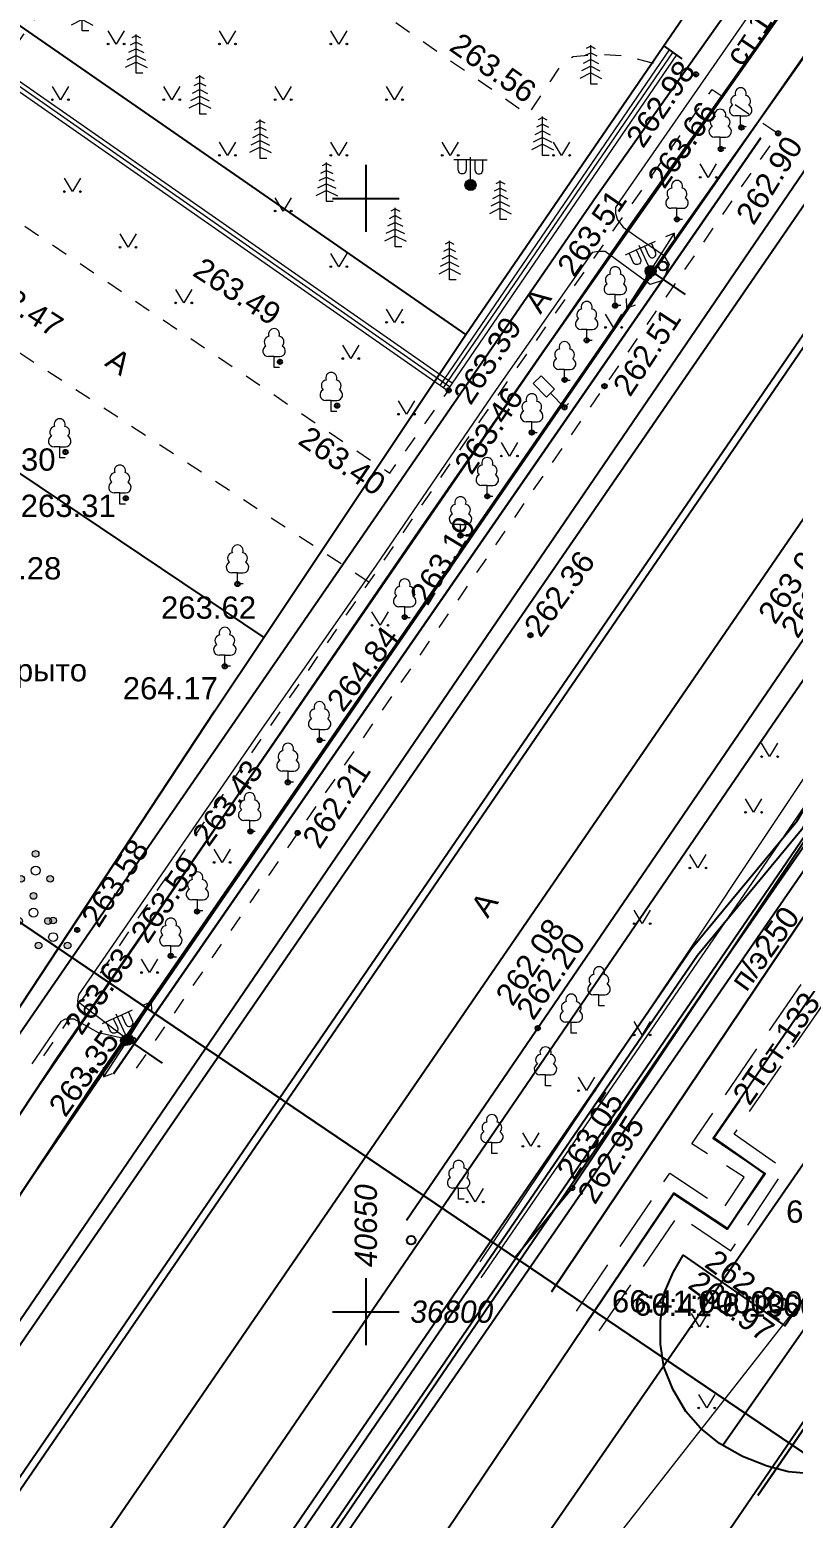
# Model space of a CAD drawing. Header units: metres. Extents: x -1448899 to 1563798, y -293564 to 398817.
# Drawn here: x 40634.9 to 40669.2, y 36790.7 to 36857.6 of the extents above; entities that cross this region are included whole.
import ezdxf
from ezdxf.enums import TextEntityAlignment as Align

# ---------------------------------------------------------------- set-up
doc = ezdxf.new("R2010")
doc.units = ezdxf.units.M
doc.set_wipeout_variables(frame=1)
doc.header["$PDMODE"] = 32
doc.header["$PDSIZE"] = 0.2
doc.linetypes.add('atp_1.5x1.5', pattern=[3, 1.5, -1.5])
doc.linetypes.add('atp_5x2', pattern=[7, 5, -2])
for name, color, linetype in [('C', 134, 'Continuous'), ('LABELS', 254, 'Continuous'), ('T', 1, 'Continuous'), ('Z', 30, 'Continuous'), ('Автодорожное хозяйство', 7, 'Continuous'), ('Водопроводы', 7, 'Continuous'), ('Газопроводы', 7, 'Continuous'), ('граница ск ЕКБ', 7, 'Continuous'), ('Инженерные сооружения', 7, 'Continuous'), ('Кабели низкого напряжения', 7, 'Continuous'), ('Кабели связи', 7, 'Continuous'), ('кадастр', 7, 'Continuous'), ('Канализации', 7, 'Continuous'), ('Объекты электропередачи', 7, 'Continuous'), ('Ограждения', 7, 'Continuous'), ('Отметка', 7, 'Continuous'), ('Пикет', 7, 'Continuous'), ('Растительность', 7, 'Continuous'), ('Сетка координат', 7, 'Continuous'), ('Теплосети', 7, 'Continuous'), ('Футляры и каналы', 7, 'Continuous')]:
    doc.layers.add(name, color=color, linetype=linetype)
doc.styles.get("Standard").update_dxf_attribs({"font": 'arial.ttf'})
doc.styles.add('Бм431', font='')
doc.styles.add('Д431', font='')
doc.styles.get('Бм431').set_extended_font_data('Bm431', italic=True)
doc.styles.get('Д431').set_extended_font_data('D431', italic=True)
doc.linetypes.add('atp_119_3', pattern='A,4,-2,[131,ltypeshp.shx,S=0.45,R=90,X=0.45,Y=-0.45],8,[131,ltypeshp.shx,S=0.45,R=-90,X=-0.45,Y=0.45],-2,4', length=20)
doc.linetypes.add('atp_122_g', pattern='A,2,-2,3,-0.6,["Г",Бм431,S=2,R=0,X=0,Y=-1],-2.8,3,-2,8,-2,8,-2,6', length=41.4)
doc.linetypes.add('atp_122_k', pattern='A,2,-2,3,-0.6,["К",Бм431,S=2,R=0,X=-0.5,Y=-1],-2,4,-2,8,-2,8,-2,6', length=41.6)
doc.linetypes.add('atp_122_t', pattern='A,2,-2,3,-0.6,["Т",Бм431,S=2,R=0,X=0,Y=-1],-2.8,3,-2,8,-2,8,-2,6', length=41.4)
doc.linetypes.add('atp_122_v', pattern='A,2,-2,3,-0.6,["В",Бм431,S=2,R=0,X=-0.5,Y=-1],-2,4,-2,8,-2,8,-2,6', length=41.6)
doc.linetypes.add('atp_133_t', pattern='A,4,[133,ltypeshp.shx,S=0.12,R=0,X=-0.12,Y=0],0,[133,ltypeshp.shx,S=0.25,R=0,X=-0.25,Y=0],4,-2', length=10)
doc.linetypes.add('atp_280_1', pattern='A,2,[130,ltypeshp.shx,S=0.4191,R=17.354,X=-0.125,Y=-0.4],0,[130,ltypeshp.shx,S=0.4049,R=8.8807,X=-0.0625,Y=-0.4],0.0001,[130,ltypeshp.shx,S=0.4,R=0,X=0,Y=-0.4],0,[130,ltypeshp.shx,S=0.4049,R=-8.8807,X=0.0625,Y=-0.4],0.0001,[130,ltypeshp.shx,S=0.4191,R=-17.354,X=0.125,Y=-0.4],2', length=4.0002)
doc.linetypes.add('atp_472', pattern='A,0,-8,[130,ltypeshp.shx,S=0.4,R=0,X=0,Y=0],0', length=8)
doc.linetypes.add('atp_474_3a', pattern='A,3,-1,1.1,-0.3,[133,ltypeshp.shx,S=0.1,R=0,X=0,Y=0],0.0001,[133,ltypeshp.shx,S=0.2,R=0,X=-0.1,Y=0],0,[133,ltypeshp.shx,S=0.3,R=0,X=-0.2,Y=0],0.0001,[133,ltypeshp.shx,S=0.4,R=0,X=-0.3,Y=0],0,[130,ltypeshp.shx,S=0.2,R=0,X=0.1,Y=0.6],-0.5,1.1,-1', length=8.0002)

# ---------------------------------------------------------------- blocks, each defined once
blk = doc.blocks.new('A$C441d7248')
at = {"layer": 'граница ск ЕКБ', "color": 5, "lineweight": 30}
blk.add_lwpolyline([(216.791, 5.82), (307.271, 137.682), (92.911, 286.428), (0, 152.622), (216.791, 5.82)], dxfattribs=at)
blk = doc.blocks.new('atp_390a')
at = {"color": 0, "linetype": 'ByBlock', "lineweight": -2}
for points in [[(0, 0.99), (-0.51, 0.99)], [(0, 0.99), (0.51, 0.99)], [(0, 0), (0, 0.99)], [(0.5, 0), (0, 0)]]:
    blk.add_lwpolyline(points, dxfattribs=at)
for centre, start, end in [((-0.39, 2.32), 97.9406, 227.8197), ((0, 3), 90, 202.242), ((0, 3), 337.758, 90), ((0.39, 2.32), 312.1803, 82.0594), ((-0.51, 1.49), 115.6346, 270), ((0.51, 1.49), 270, 64.3654)]:
    blk.add_arc(centre, 0.5, start, end, dxfattribs=at)
blk = doc.blocks.new('atp_390e')
at = {"color": 0, "linetype": 'ByBlock', "lineweight": -2}
for p, q in [((0, 2.8), (-0.544, 2.528)), ((0, 3.4), (-0.4, 3.2)), ((0, 3.4), (0.4, 3.2)), ((0, 2.8), (0.544, 2.528)), ((0, 1.6), (-0.832, 1.184)), ((0, 2.2), (-0.688, 1.856)), ((0, 2.2), (0.688, 1.856)), ((0, 1.6), (0.832, 1.184)), ((0, 1), (-0.976, 0.512)), ((0, 1), (0.976, 0.512))]:
    blk.add_line(p, q, dxfattribs=at)
blk.add_lwpolyline([(0.6, 0), (0, 0), (0, 3.5)], dxfattribs=at)
blk = doc.blocks.new('atp_108a')
at = {"linetype": 'ByBlock', "lineweight": -2}
h = blk.add_hatch(color=0, dxfattribs=at)
edge = h.paths.add_edge_path()
edge.add_arc((0, 0), 0.12, 0, 360)
at = {"color": 0, "linetype": 'ByBlock', "lineweight": -2}
for radius in [0.5, 0.12]:
    blk.add_circle((0, 0), radius, dxfattribs=at)
blk = doc.blocks.new('atp_115c')
at = {"color": 0, "linetype": 'ByBlock', "lineweight": -2}
for points in [[(3.29, -0.5), (4, 0), (3.29, 0.5)], [(0.5, 0), (4, 0)]]:
    blk.add_lwpolyline(points, dxfattribs=at)
blk = doc.blocks.new('atp_110a')
at = {"color": 0, "linetype": 'ByBlock', "lineweight": -2}
for p, q in [((0, 2.25), (-1.5, 2.25)), ((0, 0.5), (0, 2.5)), ((0, 2.25), (1.5, 2.25))]:
    blk.add_line(p, q, dxfattribs=at)
for points in [[(-0.4, 2.25), (-0.4, 1.36, -1.040016), (-1.1, 1.36), (-1.1, 2.25)], [(0.4, 2.25), (0.4, 1.36, 1.040016), (1.1, 1.36), (1.1, 2.25)]]:
    blk.add_lwpolyline(points, format="xyb", dxfattribs=at)
blk = doc.blocks.new('atp_184')
at = {"color": 0, "linetype": 'ByBlock', "lineweight": -2}
blk.add_wipeout([(-0.5, 3.5), (-0.5, 1.8), (0.5, 1.8), (0.5, 3.5)], dxfattribs=at)
blk.add_lwpolyline([(-0.5, 3.5), (-0.5, 1.8), (0.5, 1.8), (0.5, 3.5)], close=True, dxfattribs=at)
blk.add_lwpolyline([(0.5, 0), (0, 0), (0, 1.8)], dxfattribs=at)
blk = doc.blocks.new('atp_395')
at = {"linetype": 'ByBlock', "lineweight": -2}
h = blk.add_hatch(color=0, dxfattribs=at)
h.paths.add_polyline_path([(0.3, 1.5, 1), (-0.3, 1.5, 1)])
h.paths.add_polyline_path([(-1.6, -0.75, 1), (-1, -0.75, 1)])
h.paths.add_polyline_path([(1.6, -0.75, 1), (1, -0.75, 1)])
at = {"color": 0, "linetype": 'ByBlock', "lineweight": -2}
for centre, radius in [((0, 1.5), 0.3), ((0, 0), 0.4), ((-1.3, -0.75), 0.3), ((1.3, -0.75), 0.3)]:
    blk.add_circle(centre, radius, dxfattribs=at)
blk = doc.blocks.new('atp_107a')
at = {"linetype": 'ByBlock', "lineweight": -2}
h = blk.add_hatch(color=0, dxfattribs=at)
edge = h.paths.add_edge_path()
edge.add_arc((0, 0), 0.5, 0, 360)
at = {"color": 0, "linetype": 'ByBlock', "lineweight": -2}
blk.add_circle((0, 0), 0.5, dxfattribs=at)
blk = doc.blocks.new('atp_416')
at = {"color": 0, "linetype": 'ByBlock', "lineweight": -2}
blk.add_lwpolyline([(0.72, 1.2), (0, 0), (-0.72, 1.2)], dxfattribs=at)
for centre in [(-0.72, 0), (0.72, 0)]:
    blk.add_circle(centre, 0.075, dxfattribs=at)
blk = doc.blocks.new('A$C0BB7152E')
at = {"layer": 'C', "linetype": 'Continuous'}
for points in [[(1532975.05, 387388.44), (1532992.25, 387378.31), (1532993.53, 387380.47), (1533010.61, 387369.13), (1533043.84, 387347.18), (1533052.81, 387360.85), (1533018.97, 387383.91), (1533017.35, 387381.71), (1532985.42, 387402.85), (1532987.29, 387405.49), (1532970.42, 387416.99)], [(1532977.17, 387248.5), (1532989.97, 387267.52), (1533001.04, 387282.35), (1533010.15, 387296.5), (1533022.12, 387314.27), (1533032.71, 387330.02), (1533041.67, 387343.87), (1533043.84, 387347.18), (1533052.81, 387360.85), (1533073.87, 387392.13), (1533084.99, 387408.63), (1533106.37, 387394.23), (1533097.45, 387380.76), (1533085.37, 387363.26), (1533071.71, 387343.18), (1533064.43, 387332.52), (1533041.7, 387298.63), (1533019.18, 387265.38), (1533010.93, 387252.7), (1532997.5, 387233.84), (1532985.41, 387215.54), (1532977.39, 387203.63)]]:
    blk.add_lwpolyline(points, dxfattribs=at)
at = {"layer": 'T', "linetype": 'Continuous'}
for points in [[(1533044.69, 387305.28), (1533063.43, 387333.06), (1533068.13, 387338.83), (1533074.08, 387349.1), (1533083.72, 387364.36), (1533103.29, 387393), (1533108.95, 387401.48), (1533112.84, 387408.27), (1533130.12, 387432.87), (1533153.36, 387466.73), (1533172.73, 387495.69), (1533178.21, 387505.13), (1533180.17, 387506.43), (1533180.86, 387507.24), (1533185.12, 387510.55), (1533191.8, 387514.03), (1533200.43, 387518.05), (1533204.51, 387517.83), (1533220.35, 387519.91)], [(1533044.42, 387305.59), (1533063.15, 387333.36), (1533067.85, 387339.13), (1533073.79, 387349.38), (1533083.44, 387364.65), (1533103.01, 387393.29), (1533108.66, 387401.76), (1533112.56, 387408.56), (1533129.83, 387433.17), (1533153.07, 387467.02), (1533172.44, 387495.98), (1533177.94, 387505.45), (1533179.92, 387506.77), (1533180.6, 387507.57), (1533184.9, 387510.91), (1533191.6, 387514.39), (1533200.32, 387518.48), (1533204.5, 387518.25), (1533220.28, 387520.32)], [(1533330.57, 387567.05), (1533274, 387556.26), (1533216.53, 387544.1), (1533193.93, 387536.43), (1533174.02, 387522.56), (1533148.19, 387484.78), (1533102.62, 387418.08), (1532923.45, 387153.07), (1532596.95, 386668.16), (1532501.82, 386525.68), (1532463.24, 386470.75), (1532364.18, 386323.11), (1532278.05, 386197.05), (1532195.94, 386075.2), (1532063.54, 385880.4), (1531928.37, 385674.27)], [(1531934.83, 385669.49), (1532071.49, 385875.31), (1532203.45, 386070.48), (1532286.31, 386192.02), (1532371.45, 386319.02), (1532470.86, 386466.5), (1532497.05, 386506.13), (1532602.58, 386664.36), (1532929.87, 387147.97), (1533109.5, 387414.14), (1533154.44, 387480.52), (1533178.92, 387517.57), (1533196.83, 387528.9), (1533218.91, 387532.64), (1533276.64, 387542.75), (1533333.71, 387553.63)], [(1532064.33, 385872.03), (1533175.95, 387529.37), (1533203.37, 387541.48)], [(1533216.73, 387532.26), (1533172.46, 387515.46), (1533167.14, 387509.68), (1533152.77, 387486.79), (1533098.63, 387406.47), (1533045.06, 387327.01), (1532998.78, 387258.35), (1532937.35, 387167.22), (1532873.99, 387071.58), (1532810.63, 386975.94), (1532667.81, 386765.52), (1532524.99, 386555.1), (1532479.89, 386488.38), (1532403.68, 386375.5), (1532346.97, 386290.94), (1532292.36, 386209.52), (1532231.58, 386118.89), (1532181.03, 386043.53), (1532122.68, 385957.78), (1533172.46, 387515.46)], [(1533162.43, 387515.89), (1533154.53, 387505.18), (1533111.68, 387441.91), (1533082.13, 387397.43), (1533060.27, 387365.97), (1533034.71, 387328.22), (1532997.57, 387271.25), (1532964.96, 387223.72), (1532933.37, 387176.37), (1532874.68, 387089.36), (1532843.38, 387040.66), (1532805.03, 386986.44), (1532776.13, 386943.81), (1532731.6, 386971.39), (1532708.71, 386938.73), (1532656.13, 386861.1), (1532653.98, 386858.22), (1532649.48, 386852.18), (1532588.17, 386895.63), (1532585.35, 386897.71), (1532581.82, 386900.16), (1532575.32, 386889.29)], [(1532765.03, 386934.85), (1532794.11, 386967.41), (1532818.17, 387003.22), (1532844.83, 387042.56), (1532871.41, 387081.94), (1532896.31, 387118.47), (1532921.55, 387156.25), (1532948, 387192.55), (1532970.65, 387229.72), (1532994.19, 387264.45), (1533016.33, 387297.19), (1533037.77, 387329.04), (1533061.42, 387364.03), (1533084.97, 387398.44)], [(1533047.61, 387281.3), (1533074.68, 387321.58), (1533102.58, 387362.57), (1533103.82, 387364.69), (1533104.73, 387366.24)], [(1533102.88, 387354.1), (1533089.59, 387362.41), (1533086.95, 387358.62), (1533081.97, 387351.15), (1533064.2, 387324.83), (1533066.54, 387323.26), (1533064.86, 387320.76), (1533062.45, 387322.36), (1533030.9, 387274.66), (1533034.14, 387272.58)]]:
    blk.add_lwpolyline(points, dxfattribs=at)
for centre in [(1533061.63, 387364), (1533037.76, 387329.02), (1533050.67, 387320.16)]:
    blk.add_circle(centre, 0.2, dxfattribs=at)
at = {"layer": 'Z', "linetype": 'Continuous'}
for points in [[(1533629.25, 387271.12), (1533488.73, 387243.43), (1533276.59, 387203.68), (1533212.06, 387524.79), (1533163.69, 387514.22), (1533156.17, 387504.03), (1533113.34, 387440.8), (1533083.78, 387396.31), (1533061.92, 387364.84), (1533036.38, 387327.12), (1532999.24, 387270.14), (1532966.62, 387222.6), (1532935.02, 387175.25), (1532876.35, 387088.27), (1532845.03, 387039.54), (1532806.68, 386985.3), (1532776.71, 386941.1), (1532732.15, 386968.69), (1532710.35, 386937.6), (1532656.87, 386858.62), (1532725.1, 386809.85)], [(1532931.71, 387177.49), (1532963.3, 387224.84), (1532995.91, 387272.36), (1533033.04, 387329.33), (1533058.61, 387367.1), (1533080.48, 387398.55), (1533110.02, 387443.02), (1533152.9, 387506.34), (1533159.62, 387515.45), (1533124.91, 387538.32), (1533068.35, 387576.42)], [(1533159.9, 387484.78), (1533145.86, 387463.6), (1533120.26, 387421.74), (1533095.98, 387386.6), (1533066.88, 387343.67), (1533041.9, 387306.5)], [(1533045.24, 387304.32), (1533069.17, 387339.9), (1533106.58, 387318.25), (1533135.33, 387310.37), (1533138.04, 387299.51)]]:
    blk.add_lwpolyline(points, dxfattribs=at)
blk.add_lwpolyline([(1533088.78, 387367.3), (1533104.68, 387356.59), (1533100.51, 387350.38), (1533090.81, 387356.92), (1533036.1, 387276.41), (1533040.09, 387273.73), (1533036.01, 387267.4), (1533025.73, 387274.35)], close=True, dxfattribs=at)
at = {"layer": 'LABELS'}
for s, p in [('66:41:0000000:202578', (1533074.68, 387321.58)), ('66:41:0000000:203851', (1533066.89, 387317.495)), ('66:41-6.13603', (1533065.205, 387317.35))]:
    blk.add_text(s, height=1, dxfattribs=at).set_placement(p, align=Align.MIDDLE_CENTER)
blk = doc.blocks.new('A$C0ab4c2d5')
for points in [[(202.261, 74.602), (203.045, 74.028)], [(192.321, 58.883), (192.32, 58.883)], [(214.853, 12.772), (213.738, 11.841), (212.689, 11.207), (211.217, 10.688), (210.227, 10.552), (209.367, 10.433), (207.833, 10.562), (206.874, 10.822), (205.781, 11.261), (204.745, 11.843), (203.882, 12.528), (203.237, 13.279), (202.649, 14.284), (202.24, 15.288), (202.093, 16.3), (202.093, 17.346), (202.272, 18.618), (202.656, 19.516), (203.108, 20.295), (207.674, 17.128), (215.295, 28.192), (225.142, 42.621), (228.151, 46.92)]]:
    blk.add_lwpolyline(points)
at = {"layer": 'Автодорожное хозяйство', "color": 7, "linetype": 'atp_1.5x1.5', "lineweight": 15, "ltscale": 0.5, "flags": 128}
for points in [[(189.005, 50.517), (175.256, 59.549), (170.907, 62.372), (141.315, 82.658), (109.4, 104.679), (87.156, 119.106), (48.752, 146.514), (36.251, 155.33), (34.148, 156.813), (33.169, 157.141), (32.631, 157.243), (31.782, 157.176), (31.138, 157.038), (30.402, 156.813), (29.728, 156.504), (29.222, 156.168), (28.599, 155.533), (23.508, 149.153)], [(201.781, 73.818), (200.603, 74.14), (199.269, 74.225), (198.175, 74.112), (197.712, 73.889), (196.143, 71.512), (185.893, 78.638), (188.473, 82.29), (187.094, 83.31), (182.137, 76.417), (176.979, 80.058), (172.29, 73.431)], [(170.984, 74.633), (170.755, 74.305), (167.991, 70.279), (189.934, 55.423), (192.584, 59.141)], [(174.404, 29.249), (193.2, 56.629), (204.411, 72.653), (207.375, 70.681), (178.337, 28.383)]]:
    blk.add_lwpolyline(points, dxfattribs=at)
at = {"layer": 'Газопроводы', "ltscale": 0.5}
blk.add_lwpolyline([(204.886, 11.764), (209.45, 18.294), (208.79, 18.748)], dxfattribs=at)
at = {"layer": 'Инженерные сооружения', "color": 7, "linetype": 'atp_280_1', "lineweight": 30, "flags": 128}
blk.add_lwpolyline([(177.538, 28.44), (206.591, 70.482)], dxfattribs=at)
at = {"layer": 'Кабели низкого напряжения', "linetype": 'atp_119_3', "lineweight": 15, "ltscale": 0.5, "flags": 128}
blk.add_lwpolyline([(175.169, 30.789), (173.872, 28.899)], dxfattribs=at)
at = {"layer": 'Канализации', "linetype": 'atp_122_k', "lineweight": 30, "ltscale": 0.5, "flags": 128}
blk.add_lwpolyline([(206.457, 9.513), (214.745, 21.507), (235.086, 51.215), (243.129, 63.009), (244.364, 65.089), (245.306, 66.651), (249.542, 63.302)], dxfattribs=at)
at = {"layer": 'Ограждения', "color": 7, "linetype": 'Continuous', "lineweight": 15, "ltscale": 0.5, "elevation": 262.406, "flags": 128}
for points in [[(192.511, 59.132), (170.755, 74.305)], [(192.74, 59.46), (170.984, 74.633)], [(202.488, 74.428), (192.181, 59.358)], [(202.818, 74.202), (192.511, 59.132)]]:
    blk.add_lwpolyline(points, dxfattribs=at)
at = {"layer": 'Ограждения', "color": 7, "linetype": 'atp_472', "lineweight": 15, "ltscale": 0.5, "elevation": 262.406, "flags": 128}
blk.add_lwpolyline([(192.625, 59.296), (170.869, 74.469)], dxfattribs=at)
at = {"layer": 'Ограждения', "color": 7, "linetype": 'atp_474_3a', "lineweight": 15, "ltscale": 0.5, "elevation": 262.406, "flags": 128}
blk.add_lwpolyline([(192.346, 59.245), (202.653, 74.315)], dxfattribs=at)
at = {"layer": 'Пикет', "color": 0}
for p in [(203.686, 73.33, 262.98), (205.727, 70.944, 263.406), (207.375, 70.681), (204.8, 69.977, 263.664), (202.832, 66.819, 263.552), (201.566, 64.248, 263.675), (200.054, 62.941, 263.512), (198.778, 61.383, 263.427), (185.007, 60.417, 263.492), (197.789, 59.611, 263.512), (192.584, 59.141, 263.387), (199.58, 59.326), (187.576, 58.45, 263.396), (197.782, 58.376, 263.906), (196.316, 57.246, 263.457), (175.382, 56.371, 263.299), (178.086, 54.292, 263.313), (194.321, 54.381, 263.454), (193.114, 52.622, 263.234), (183.101, 50.443, 263.619), (190.61, 48.957, 263.186), (196.253, 48.14, 262.361), (182.532, 46.746, 264.174), (186.794, 43.431, 264.835), (185.361, 41.536, 263.685), (183.682, 39.331, 263.431), (185.806, 39.263), (181.286, 35.731, 263.723), (175.906, 34.906, 263.58), (180.108, 33.743, 263.593), (196.58, 30.492), (178.439, 29.962, 263.352), (176.584, 28.607, 263.629), (198.128, 23.314)]:
    blk.add_point(p, dxfattribs=at)
at = {"layer": 'Теплосети', "linetype": 'atp_122_t', "lineweight": 30, "ltscale": 0.5, "flags": 128}
blk.add_lwpolyline([(198.735, 17.209), (202.684, 23.073), (205.103, 21.487), (206.757, 23.973), (204.48, 25.562), (205.648, 27.266)], dxfattribs=at)
at = {"layer": 'Футляры и каналы', "color": 7, "linetype": 'atp_5x2', "lineweight": 15, "ltscale": 0.5, "flags": 128}
for points in [[(198.321, 17.789), (202.505, 23.975), (204.918, 22.393), (205.855, 23.802), (203.504, 25.298), (221.877, 52.118), (229.966, 63.783), (243.818, 55.005)], [(199.345, 16.901), (202.897, 22.089), (205.252, 20.5), (207.664, 24.145), (205.395, 25.729), (222.961, 51.371), (230.328, 61.995), (243.114, 53.893)]]:
    blk.add_lwpolyline(points, dxfattribs=at)
at = {"layer": 'кадастр', "rotation": 359.5536696139991}
blk.add_blockref('A$C0BB7152E', (-1535830.425, -375345.193), dxfattribs=at)
at = {"layer": 'Объекты электропередачи', "color": 7, "linetype": 'Continuous', "lineweight": 15, "xscale": 0.5, "yscale": 0.5, "zscale": 0.5}
for name in ['atp_110a', 'atp_107a']:
    blk.add_blockref(name, (193.563, 68.36), dxfattribs=at)
at = {"layer": 'Растительность', "color": 7, "linetype": 'Continuous', "lineweight": 15}
for name, p, xscale, yscale, zscale in [('atp_390e', (176.122, 75.29), 0.5, 0.5, 0.5), ('atp_416', (177.651, 74.691), 0.5, 0.5, 0.5), ('atp_390e', (178.551, 73.377), 0.5, 0.5, 0.5), ('atp_416', (182.651, 74.691), 0.5, 0.5, 0.5), ('atp_416', (187.651, 74.691), 0.5, 0.5, 0.5), ('atp_390e', (198.959, 72.894), 0.5, 0.5, 0.5), ('atp_390e', (181.411, 71.549), 0.5, 0.5, 0.5), ('atp_416', (175.151, 72.191), 0.5, 0.5, 0.5), ('atp_416', (180.151, 72.191), 0.5, 0.5, 0.5), ('atp_416', (185.151, 72.191), 0.5, 0.5, 0.5), ('atp_416', (190.151, 72.191), 0.5, 0.5, 0.5), ('atp_390a', (205.691, 70.976), 0.5, 0.5, 0.5), ('atp_390a', (204.771, 70.014), 0.5, 0.5, 0.5), ('atp_390e', (184.122, 69.557), 0.5, 0.5, 0.5), ('atp_390e', (196.796, 69.688), 0.5, 0.5, 0.5), ('atp_416', (182.651, 69.691), 0.5, 0.5, 0.5), ('atp_416', (187.651, 69.691), 0.5, 0.5, 0.5), ('atp_416', (192.651, 69.691), 0.5, 0.5, 0.5), ('atp_416', (197.651, 69.691), 0.5, 0.5, 0.5), ('atp_390e', (187.103, 67.619), 0.5, 0.5, 0.5), ('atp_416', (204.236, 68.704), 0.5, 0.5, 0.5), ('atp_416', (175.687, 68.066), 0.5, 0.5, 0.5), ('atp_390e', (194.898, 66.813), 0.5, 0.5, 0.5), ('atp_390a', (202.832, 66.818), 0.5, 0.5, 0.5), ('atp_416', (185.151, 67.191), 0.5, 0.5, 0.5), ('atp_390e', (190.182, 65.584), 0.5, 0.5, 0.5), ('atp_416', (178.187, 65.566), 0.5, 0.5, 0.5), ('atp_390e', (192.621, 64.106), 0.5, 0.5, 0.5), ('atp_416', (187.651, 64.691), 0.5, 0.5, 0.5), ('atp_390a', (200.062, 62.942), 0.5, 0.5, 0.5), ('atp_416', (180.687, 63.066), 0.5, 0.5, 0.5), ('atp_390a', (198.779, 61.382), 0.5, 0.5, 0.5), ('atp_416', (190.151, 62.191), 0.5, 0.5, 0.5), ('atp_416', (199.987, 61.963), 0.5, 0.5, 0.5), ('atp_390a', (184.743, 60.159, 0.606), 0.5, 0.5, 0.5), ('atp_416', (188.187, 60.566), 0.5, 0.5, 0.5), ('atp_390a', (197.787, 59.579), 0.5, 0.5, 0.5), ('atp_390a', (187.311, 58.192), 0.5, 0.5, 0.5), ('atp_390a', (196.312, 57.234), 0.5, 0.5, 0.5), ('atp_416', (190.687, 58.066), 0.5, 0.5, 0.5), ('atp_390a', (175.118, 56.113, 0.413), 0.5, 0.5, 0.5), ('atp_416', (195.309, 56.189), 0.5, 0.5, 0.5), ('atp_390a', (177.821, 54.034, 0.427), 0.5, 0.5, 0.5), ('atp_390a', (194.315, 54.372), 0.5, 0.5, 0.5), ('atp_390a', (193.112, 52.613), 0.5, 0.5, 0.5), ('atp_390a', (183.101, 50.443, 263.619), 0.5, 0.5, 0.5), ('atp_390a', (190.607, 48.922), 0.5, 0.5, 0.5), ('atp_416', (189.499, 48.588), 0.5, 0.5, 0.5), ('atp_390a', (182.532, 46.746, 264.174), 0.5, 0.5, 0.5), ('atp_390a', (186.787, 43.411), 0.5, 0.5, 0.5), ('atp_390a', (185.369, 41.542), 0.5, 0.5, 0.5), ('atp_416', (206.991, 42.689), 0.5, 0.5, 0.5), ('atp_390a', (183.648, 39.325), 0.5, 0.5, 0.5), ('atp_416', (206.272, 40.189), 0.5, 0.5, 0.5), ('atp_395', (174.039, 37.572), 0.5, 0.5, 0.5), ('atp_416', (182.411, 37.937), 0.5, 0.5, 0.5), ('atp_416', (203.772, 37.689), 0.5, 0.5, 0.5), ('atp_390a', (181.302, 35.76), 0.5, 0.5, 0.5), ('atp_395', (173.944, 35.681), 0.5, 0.5, 0.5), ('atp_395', (174.823, 34.582), 0.5, 0.5, 0.5), ('atp_390a', (180.109, 33.689), 0.5, 0.5, 0.5), ('atp_416', (201.272, 35.189), 0.5, 0.5, 0.5), ('atp_416', (179.153, 32.992), 0.5, 0.5, 0.5), ('atp_390a', (199.331, 31.499), 0.5, 0.5, 0.5), ('atp_390a', (198.088, 30.272), 0.5, 0.5, 0.5), ('atp_416', (201.272, 30.189), 0.5, 0.5, 0.5), ('atp_390a', (196.931, 27.903), 0.5, 0.5, 0.5), ('atp_416', (198.772, 27.689), 0.5, 0.5, 0.5), ('atp_390a', (194.525, 24.863), 0.5, 0.5, 0.5), ('atp_416', (196.272, 25.189), 0.5, 0.5, 0.5), ('atp_390a', (193.028, 22.807), 0.5, 0.5, 0.5), ('atp_416', (193.772, 22.689), 0.5, 0.5, 0.5), ('atp_416', (203.847, 17.081), 0.4999999999999999, 0.4999999999999999, 0.4999999999999999), ('atp_416', (204.166, 13.438), 0.4999999999999999, 0.4999999999999999, 0.4999999999999999)]:
    blk.add_blockref(name, p, dxfattribs=dict(at, xscale=xscale, yscale=yscale, zscale=zscale))
at = {"layer": 'Отметка'}
for s, rotation, p in [('ст.133', 55.77152, (205.756, 73.627)), ('263.56', 324.97838, (192.55, 74.444)), ('262.98', 55.87046, (201.309, 69.959, 262.98)), ('263.66', 55.20397, (202.26, 68.134, 263.664)), ('262.90', 58.10062, (206.271, 66.505)), ('263.51', 55.48569, (198.211, 64.171, 263.512)), ('263.49', 327.08715, (181.029, 64.328, 263.492)), ('263.47', 327.44101, (171.243, 63.765, 263.469)), ('А', 53.54272, (196.696, 62.522, 263.434)), ('263.39', 56.66532, (193.565, 58.423, 263.387)), ('262.51', 56.70044, (200.724, 58.798, 262.507)), ('А', 326.00006, (177.094, 60.282, 263.434)), ('263.46', 56.02346, (193.601, 55.291, 263.457)), ('263.40', 325.67282, (185.763, 56.769, 263.396)), ('263.19', 58.76498, (191.635, 49.418, 263.186)), ('263.01', 55.7319, (207.234, 48.574, 263.013)), ('262.36', 54.14642, (196.706, 47.989, 262.361)), ('263.11', 55.7319, (208.248, 47.941, 263.013)), ('264.84', 52.95739, (187.837, 44.632, 264.835)), ('263.43', 54.31458, (181.809, 38.59, 263.431)), ('262.21', 56.72072, (186.786, 38.49)), ('263.58', 57.36581, (176.869, 34.952, 263.58)), ('263.59', 55.98926, (179.065, 34.237, 263.593)), ('А', 56.04481, (194.333, 35.393)), ('п/э250', 54.28525, (205.949, 32.086)), ('262.08', 55.89417, (195.451, 31.426)), ('262.20', 55.89417, (196.379, 30.793)), ('263.63', 55.44922, (176.094, 30.12, 263.629)), ('2Тст.133', 55.41686, (206.088, 26.965)), ('263.35', 54.59639, (175.371, 26.443, 263.352)), ('263.05', 57.88535, (198.212, 23.603)), ('262.95', 57.88535, (199.151, 22.524)), ('262.82', 323.69005, (204.012, 19.815)), ('262.97', 323.69005, (203.266, 18.867))]:
    blk.add_text(s, height=1, rotation=rotation, dxfattribs=at).set_placement(p)
for s, p in [('263.30', (170.66, 55.531, 263.299)), ('263.31', (173.364, 53.452, 263.313)), ('263.28', (170.921, 50.646, 263.285)), ('263.62', (179.665, 48.882, 263.619)), ('изрыто', (171.731, 46.07, 525.882)), ('264.17', (177.949, 45.258, 264.174))]:
    blk.add_text(s, height=1, dxfattribs=at).set_placement(p)
at = {"layer": 'Автодорожное хозяйство', "color": 7, "linetype": 'Continuous', "lineweight": 15, "xscale": 0.5000000000000001, "yscale": 0.5000000000000001, "zscale": 0.5000000000000001, "rotation": 44.51776234160003}
blk.add_blockref('atp_184', (197.784, 58.371, 264.373), dxfattribs=at)
at = {"layer": 'Объекты электропередачи', "color": 7, "linetype": 'Continuous', "lineweight": 15, "xscale": 0.5000000000000002, "yscale": 0.5000000000000002, "zscale": 0.5000000000000002, "rotation": 301.3259668513361}
for p in [(201.652, 64.501, 264.143), (178.174, 29.98, 264.143)]:
    blk.add_blockref('atp_108a', p, dxfattribs=at)
at = {"color": 0, "linetype": 'ByBlock', "lineweight": -2}
for p, q in [((203.218, 63.448, 264.143), (201.652, 64.501, 264.143)), ((179.74, 28.926), (178.174, 29.98))]:
    blk.add_line(p, q, dxfattribs=at)
at = {"color": 5, "lineweight": 30}
blk.add_lwpolyline([(216.791, 5.82), (307.271, 137.682), (92.911, 286.428), (0, 152.622), (216.791, 5.82)], dxfattribs=at)
blk.add_lwpolyline([(190.693, 21.867), (214.522, 56.781), (226.532, 74.205), (226.968, 74.545), (227.423, 74.738), (228.089, 74.847), (228.66, 74.833), (229.344, 74.6), (229.945, 74.218), (230.267, 73.897), (230.532, 73.359), (230.737, 72.787), (230.788, 72.196), (230.709, 71.639), (230.453, 71.056), (221.344, 57.868), (210.73, 42.146), (198.128, 23.314), (195.57, 20.189)])
at = {"layer": 'Водопроводы', "linetype": 'atp_122_v', "lineweight": 30, "ltscale": 0.5, "flags": 128}
blk.add_lwpolyline([(197.197, 18.654), (210.021, 37.745), (217.275, 48.415), (230.07, 67.125)], dxfattribs=at)
at = {"layer": 'Газопроводы', "linetype": 'atp_122_g', "lineweight": 30, "ltscale": 0.5, "flags": 128}
blk.add_lwpolyline([(174.242, 27.994), (191.245, 52.808), (196.919, 60.996), (213.696, 84.855), (232.265, 111.739), (245.161, 130.843), (258.315, 150.259), (270.511, 168.055)], dxfattribs=at)
at = {"layer": 'Кабели низкого напряжения', "linetype": 'atp_119_3', "lineweight": 15, "ltscale": 0.5, "flags": 128}
for points in [[(193.991, 19.994), (203.357, 33.952), (210.283, 44.337), (217.085, 54.408), (220.256, 59.136), (223.431, 64.223), (233.115, 78.531), (235.421, 81.963), (243.736, 93.398), (246.212, 96.886), (247.797, 99.451), (250.995, 104.556), (253.512, 108.69), (255.024, 110.922), (263.211, 121.907), (269.124, 130.595), (274.645, 138.518), (281.588, 148.463), (285.451, 154.056)], [(225.449, 99.109), (225.089, 98.642), (224.846, 98.601), (224.595, 98.559), (223.491, 99.304), (223.008, 99.497), (222.618, 99.503), (222.276, 99.383), (219.104, 94.8), (212.098, 84.698), (205.234, 74.801), (200.271, 67.643), (200.069, 67.351), (200.068, 67.081), (200.162, 66.796), (200.421, 66.462), (201.033, 66.036), (202.208, 65.218), (202.287, 65.117), (202.485, 64.79), (202.22, 64.08), (201.633, 63.899), (199.61, 65.371), (199.318, 65.374), (199.021, 65.33), (194.713, 59.172), (189.324, 51.288), (184.182, 43.928), (175.967, 31.989), (175.914, 31.702), (178.174, 29.98), (176.868, 30.29), (175.77, 30.898), (175.358, 30.895), (175.169, 30.789)], [(239.731, 63.837), (231.135, 51.169), (220.254, 34.759), (208.564, 18.42), (199.419, 6.736)]]:
    blk.add_lwpolyline(points, dxfattribs=at)
at = {"layer": 'Кабели связи', "linetype": 'atp_133_t', "lineweight": 15, "flags": 128}
blk.add_lwpolyline([(286.368, 153.382), (274.747, 136.86), (257.637, 111.737), (242.934, 90.289), (224.146, 63.336), (207.22, 38.52), (194.03, 19.285)], dxfattribs=at)
at = {"layer": 'Объекты электропередачи', "color": 7, "linetype": 'Continuous', "lineweight": 15}
for name, p, xscale, yscale, zscale, rotation in [('atp_115c', (201.652, 64.501, 264.143), 0.5000000000000002, 0.5000000000000002, 0.5000000000000002, 57.87366542912334), ('atp_110a', (201.652, 64.501, 264.143), 0.5, 0.5, 0.5, 24.45325562013044), ('atp_115c', (201.652, 64.501, 264.143), 0.4999999999999994, 0.4999999999999994, 0.4999999999999994, 236.9661055709626), ('atp_110a', (178.174, 29.98, 264.143), 0.5, 0.5, 0.5, 24.45325562013044), ('atp_115c', (178.174, 29.98, 264.143), 0.5000000000000002, 0.5000000000000002, 0.5000000000000002, 57.87366542912334), ('atp_115c', (178.174, 29.98, 264.143), 0.4999999999999994, 0.4999999999999994, 0.4999999999999994, 236.9661055709626)]:
    blk.add_blockref(name, p, dxfattribs=dict(at, xscale=xscale, yscale=yscale, zscale=zscale, rotation=rotation))
at = {"layer": 'Объекты электропередачи', "color": 7, "linetype": 'Continuous', "lineweight": 15, "xscale": 0.5, "yscale": 0.5, "zscale": 0.5}
for p in [(201.652, 64.501, 264.143), (178.174, 29.98, 264.143)]:
    blk.add_blockref('atp_107a', p, dxfattribs=at)

msp = doc.modelspace()

# ---------------------------------------------------------------- linework, layer by layer
at = {"layer": 'Газопроводы', "color": 6, "lineweight": 200}
msp.add_circle((43176.127, 37749.966), 11368.91, dxfattribs=at)
at = {"layer": 'Сетка координат', "color": 92}
for p, q in [((40650, 36851.5), (40650, 36848.5)), ((40648.5, 36850), (40651.5, 36850)), ((40650, 36801.5), (40650, 36798.5)), ((40648.5, 36800), (40651.5, 36800))]:
    msp.add_line(p, q, dxfattribs=at)

# ---------------------------------------------------------------- block references
at = {"layer": 'Газопроводы'}
msp.add_blockref('A$C441d7248', (40461.139, 36782.238), dxfattribs=at)

# ---------------------------------------------------------------- texts
at = {"layer": 'Сетка координат', "color": 7, "linetype": 'Continuous', "lineweight": 15, "style": 'Д431'}
msp.add_text('40650', height=1, rotation=90, dxfattribs=at).set_placement((40650.5, 36802))
msp.add_text('36800', height=1, dxfattribs=at).set_placement((40652, 36799.5))

# ---------------------------------------------------------------- next in the draw order: block references
at = {"layer": 'Газопроводы', "rotation": 359.9999655066117}
msp.add_blockref('A$C0ab4c2d5', (40461.139, 36782.239), dxfattribs=at)

doc.saveas('drawing.dxf')
